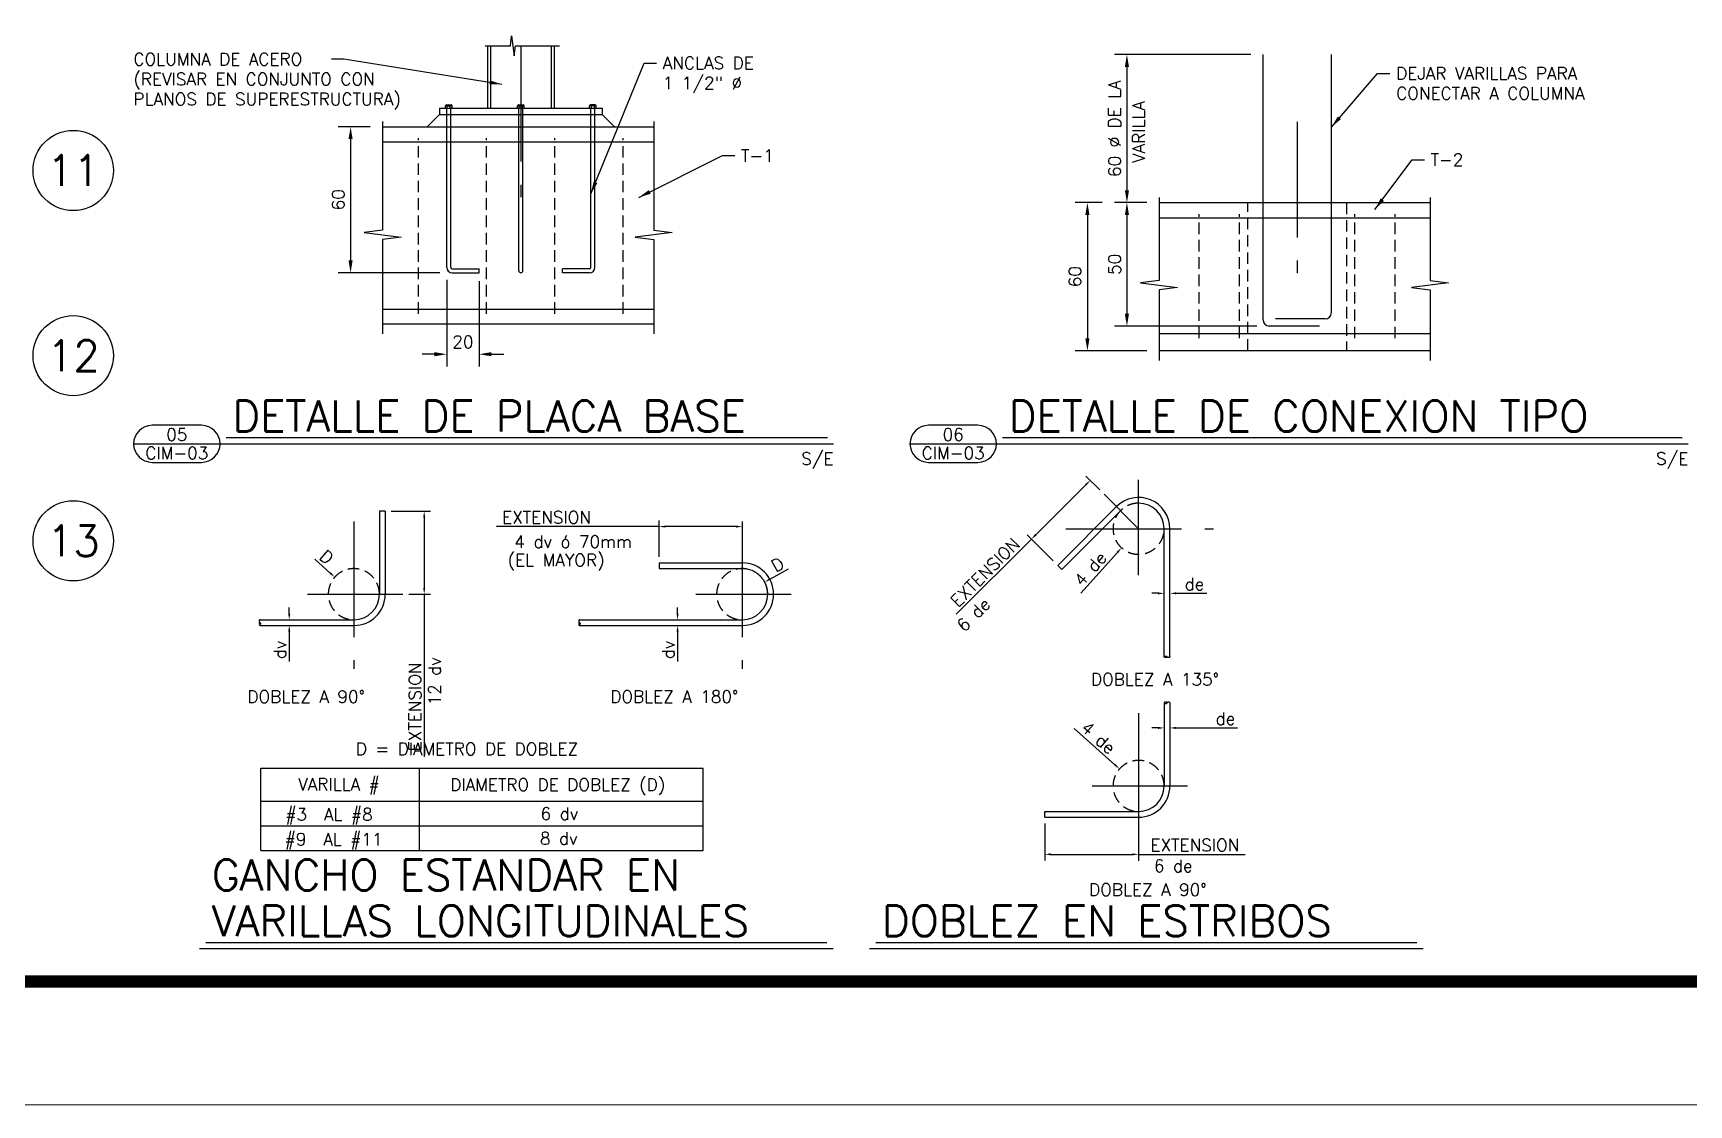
# Model space of a CAD drawing. Header units: inches. Extents: x 86960 to 403024, y -4000 to 57000.
# Drawn here: x 346501 to 373318, y -4000 to 13366 of the extents above; entities that cross this region are included whole.
import ezdxf
from ezdxf.enums import TextEntityAlignment as Align

# ---------------------------------------------------------------- set-up
doc = ezdxf.new("R2010")
doc.units = ezdxf.units.IN
doc.header["$LTSCALE"] = 1500
doc.header["$MEASUREMENT"] = 0
doc.linetypes.add('CENTER', pattern=[2, 1.25, -0.25, 0.25, -0.25])
doc.linetypes.add('HIDDEN2', pattern=[0.1875, 0.125, -0.0625])
doc.layers.get('Defpoints').update_dxf_attribs({"true_color": 0xffffff})
for name, color, linetype in [('1', 7, 'Continuous'), ('3', 3, 'Continuous'), ('4', 4, 'CENTER'), ('5', 7, 'Continuous'), ('6', 7, 'Continuous'), ('8', 1, 'Continuous')]:
    doc.layers.add(name, color=color, linetype=linetype)
doc.layers.add('cambios', color=242, linetype='Continuous', lineweight=60, true_color=0xe00631)
doc.styles.add('ROMANS', font='ROMANS.shx', dxfattribs={"height": 200})
doc.dimstyles.get("Standard").update_dxf_attribs({"dimtxt": 0.18, "dimasz": 0.18, "dimexe": 0.18, "dimexo": 0.0625, "dimgap": 0.09, "dimtad": 0, "dimtih": 1, "dimtoh": 1, "dimdec": 4, "dimzin": 0, "dimdsep": 46, "dimtxsty": 'Standard', "dimcen": 0.09, "dimadec": 0, "dimazin": 0, "dimtfac": 1, "dimtdec": 4, "dimtofl": 0, "dimtmove": 0, "dimatfit": 3, "dimfxl": 1, "dimtolj": 1, "dimtzin": 0, "dimarcsym": 0})

# ---------------------------------------------------------------- blocks, each defined once
blk = doc.blocks.new('*D163')
at = {"layer": '6', "color": 0, "lineweight": -2, "transparency": 16777216}
for p, q in [((364720, 2108), (364620, 2108)), ((364820, 2144), (364820, 2008)), ((364913, 2133), (364913, 2008)), ((365013, 2108), (366008, 2108))]:
    blk.add_line(p, q, dxfattribs=at)
at = {"layer": '6', "color": 0, "transparency": 16777216}
for points in [[(364720, 2125), (364720, 2091), (364820, 2108)], [(365013, 2125), (365013, 2091), (364913, 2108)]]:
    blk.add_solid(points, dxfattribs=at)
at = {"layer": 'Defpoints', "color": 0, "transparency": 16777216}
for p in [(364820, 2244), (364913, 2233), (364820, 2108)]:
    blk.add_point(p, dxfattribs=at)
at = {"layer": '6', "color": 0, "transparency": 16777216, "insert": (365810, 2258), "char_height": 200, "attachment_point": 5, "style": 'ROMANS'}
blk.add_mtext('\\A1;de', dxfattribs=at)
blk = doc.blocks.new('*D165')
at = {"layer": '6', "color": 0, "lineweight": -2, "transparency": 16777216}
for p, q in [((363775, 5966), (363551, 6190)), ((363551, 6049), (362740, 5238)), ((362670, 5167), (361451, 3949)), ((363024, 4813), (362599, 5238))]:
    blk.add_line(p, q, dxfattribs=at)
at = {"layer": '6', "color": 0, "transparency": 16777216}
for points in [[(363539, 6060), (363562, 6037), (363621, 6119)], [(362728, 5250), (362752, 5226), (362670, 5167)]]:
    blk.add_solid(points, dxfattribs=at)
at = {"layer": 'Defpoints', "color": 0, "transparency": 16777216}
for p in [(363845, 5896), (362670, 5167), (363095, 4742)]:
    blk.add_point(p, dxfattribs=at)
at = {"layer": '6', "color": 0, "transparency": 16777216, "insert": (361919, 4629), "char_height": 200, "attachment_point": 5, "rotation": 45, "style": 'ROMANS'}
blk.add_mtext('\\A1;EXTENSION', dxfattribs=at)
blk = doc.blocks.new('*D170')
at = {"layer": '6', "color": 0, "lineweight": -2, "transparency": 16777216}
for p, q in [((363362, 2101), (364022, 1511)), ((364405, 1168), (364406, 1168)), ((364405, 1168), (364405, 1168))]:
    blk.add_line(p, q, dxfattribs=at)
at = {"layer": '6', "color": 0, "transparency": 16777216}
blk.add_solid([(364033, 1523), (364011, 1498), (364097, 1444)], dxfattribs=at)
at = {"layer": 'Defpoints', "color": 0, "transparency": 16777216}
for p in [(364097, 1444), (364714, 892)]:
    blk.add_point(p, dxfattribs=at)
at = {"layer": '6', "color": 0, "transparency": 16777216, "insert": (363755, 1951), "char_height": 200, "attachment_point": 5, "rotation": 318.1875, "style": 'ROMANS'}
blk.add_mtext('\\A1;4 de', dxfattribs=at)
blk = doc.blocks.new('*D171')
at = {"layer": '6', "color": 0, "lineweight": -2, "transparency": 16777216}
for p, q in [((362886, 561), (362886, -41)), ((364405, 561), (364405, -41)), ((362986, 59), (364305, 59)), ((364405, 59), (366129, 59))]:
    blk.add_line(p, q, dxfattribs=at)
at = {"layer": '6', "color": 0, "transparency": 16777216}
for points in [[(362986, 76), (362986, 43), (362886, 59)], [(364305, 76), (364305, 43), (364405, 59)]]:
    blk.add_solid(points, dxfattribs=at)
at = {"layer": 'Defpoints', "color": 0, "transparency": 16777216}
for p in [(362886, 661), (364405, 661), (364405, 59)]:
    blk.add_point(p, dxfattribs=at)
at = {"layer": '6', "color": 0, "transparency": 16777216, "insert": (365317, 209), "char_height": 200, "attachment_point": 5, "style": 'ROMANS'}
blk.add_mtext('\\A1;EXTENSION', dxfattribs=at)
blk = doc.blocks.new('*D172')
at = {"layer": '6', "color": 0, "lineweight": -2, "transparency": 16777216}
for p, q in [((364405, 5335), (364406, 5335)), ((364405, 5335), (364405, 5335)), ((363472, 4292), (364063, 4952))]:
    blk.add_line(p, q, dxfattribs=at)
at = {"layer": '6', "color": 0, "transparency": 16777216}
blk.add_solid([(364050, 4963), (364075, 4941), (364129, 5027)], dxfattribs=at)
at = {"layer": 'Defpoints', "color": 0, "transparency": 16777216}
for p in [(364682, 5644), (364129, 5027)]:
    blk.add_point(p, dxfattribs=at)
at = {"layer": '6', "color": 0, "transparency": 16777216, "insert": (363622, 4685), "char_height": 200, "attachment_point": 5, "rotation": 48.1875, "style": 'ROMANS'}
blk.add_mtext('\\A1;4 de', dxfattribs=at)
blk = doc.blocks.new('*D173')
at = {"layer": '6', "color": 0, "lineweight": -2, "transparency": 16777216}
for p, q in [((364820, 4370), (364820, 4389)), ((364913, 4359), (364913, 4389)), ((364720, 4289), (364620, 4289)), ((365013, 4289), (365508, 4289))]:
    blk.add_line(p, q, dxfattribs=at)
at = {"layer": '6', "color": 0, "transparency": 16777216}
for points in [[(364720, 4305), (364720, 4272), (364820, 4289)], [(365013, 4305), (365013, 4272), (364913, 4289)]]:
    blk.add_solid(points, dxfattribs=at)
at = {"layer": 'Defpoints', "color": 0, "transparency": 16777216}
for p in [(364820, 4270), (364913, 4289), (364913, 4259)]:
    blk.add_point(p, dxfattribs=at)
at = {"layer": '6', "color": 0, "transparency": 16777216, "insert": (365310, 4439), "char_height": 200, "attachment_point": 5, "style": 'ROMANS'}
blk.add_mtext('\\A1;de', dxfattribs=at)
blk = doc.blocks.new('*D174')
at = {"layer": '6', "color": 0, "lineweight": -2, "transparency": 16777216}
for p, q in [((350649, 3961), (350649, 4061)), ((350720, 3768), (350749, 3768)), ((350731, 3861), (350749, 3861)), ((350649, 3668), (350649, 3182))]:
    blk.add_line(p, q, dxfattribs=at)
at = {"layer": '6', "color": 0, "transparency": 16777216}
for points in [[(350632, 3961), (350666, 3961), (350649, 3861)], [(350632, 3668), (350666, 3668), (350649, 3768)]]:
    blk.add_solid(points, dxfattribs=at)
at = {"layer": 'Defpoints', "color": 0, "transparency": 16777216}
for p in [(350620, 3768), (350631, 3861), (350649, 3768)]:
    blk.add_point(p, dxfattribs=at)
at = {"layer": '6', "color": 0, "transparency": 16777216, "insert": (350499, 3375), "char_height": 200, "attachment_point": 5, "rotation": 90, "style": 'ROMANS'}
blk.add_mtext('\\A1;dv', dxfattribs=at)
blk = doc.blocks.new('*D175')
at = {"layer": '6', "color": 0, "lineweight": -2, "transparency": 16777216}
for p, q in [((352299, 5621), (352935, 5621)), ((352835, 5521), (352835, 4375)), ((352584, 4275), (352935, 4275)), ((352835, 4275), (352835, 1640))]:
    blk.add_line(p, q, dxfattribs=at)
at = {"layer": '6', "color": 0, "transparency": 16777216}
for points in [[(352819, 5521), (352852, 5521), (352835, 5621)], [(352819, 4375), (352852, 4375), (352835, 4275)]]:
    blk.add_solid(points, dxfattribs=at)
at = {"layer": 'Defpoints', "color": 0, "transparency": 16777216}
for p in [(352199, 5621), (352835, 5621), (352484, 4275)]:
    blk.add_point(p, dxfattribs=at)
at = {"layer": '6', "color": 0, "transparency": 16777216, "insert": (352685, 2451), "char_height": 200, "attachment_point": 5, "rotation": 90, "style": 'ROMANS'}
blk.add_mtext('\\A1;EXTENSION', dxfattribs=at)
blk = doc.blocks.new('*D176')
at = {"layer": '6', "color": 0, "lineweight": -2, "transparency": 16777216}
for p, q in [((351064, 4840), (351313, 4618)), ((351696, 4275), (351696, 4275)), ((351696, 4275), (351696, 4275))]:
    blk.add_line(p, q, dxfattribs=at)
at = {"layer": '6', "color": 0, "transparency": 16777216}
blk.add_solid([(351324, 4630), (351301, 4606), (351387, 4551)], dxfattribs=at)
at = {"layer": 'Defpoints', "color": 0, "transparency": 16777216}
for p in [(351387, 4551), (352004, 3999)]:
    blk.add_point(p, dxfattribs=at)
at = {"layer": '6', "color": 0, "transparency": 16777216, "insert": (351251, 4874), "char_height": 200, "attachment_point": 5, "rotation": 318.1875, "style": 'ROMANS'}
blk.add_mtext('\\A1;D', dxfattribs=at)
blk = doc.blocks.new('*D177')
at = {"layer": '6', "color": 0, "lineweight": -2, "transparency": 16777216}
for p, q in [((358731, 4678), (358437, 4520)), ((357985, 4275), (357985, 4275)), ((357985, 4275), (357985, 4275))]:
    blk.add_line(p, q, dxfattribs=at)
at = {"layer": '6', "color": 0, "transparency": 16777216}
blk.add_solid([(358430, 4535), (358445, 4505), (358349, 4472)], dxfattribs=at)
at = {"layer": 'Defpoints', "color": 0, "transparency": 16777216}
for p in [(358349, 4472), (357621, 4078)]:
    blk.add_point(p, dxfattribs=at)
at = {"layer": '6', "color": 0, "transparency": 16777216, "insert": (358557, 4755), "char_height": 200, "attachment_point": 5, "rotation": 28.4055, "style": 'ROMANS'}
blk.add_mtext('\\A1;D', dxfattribs=at)
blk = doc.blocks.new('*D178')
at = {"layer": '6', "color": 0, "lineweight": -2, "transparency": 16777216}
for p, q in [((356639, 5371), (354004, 5371)), ((356639, 4883), (356639, 5471)), ((357885, 5371), (356739, 5371)), ((357985, 5354), (357985, 5271))]:
    blk.add_line(p, q, dxfattribs=at)
at = {"layer": '6', "color": 0, "transparency": 16777216}
for points in [[(356739, 5387), (356739, 5354), (356639, 5371)], [(357885, 5387), (357885, 5354), (357985, 5371)]]:
    blk.add_solid(points, dxfattribs=at)
at = {"layer": 'Defpoints', "color": 0, "transparency": 16777216}
for p in [(357985, 5454), (357985, 5371), (356639, 4783)]:
    blk.add_point(p, dxfattribs=at)
at = {"layer": '6', "color": 0, "transparency": 16777216, "insert": (354816, 5521), "char_height": 200, "attachment_point": 5, "style": 'ROMANS'}
blk.add_mtext('\\A1;EXTENSION', dxfattribs=at)
blk = doc.blocks.new('*D179')
at = {"layer": '6', "color": 0, "lineweight": -2, "transparency": 16777216}
for p, q in [((356939, 3961), (356939, 4061)), ((357009, 3768), (357039, 3768)), ((357020, 3861), (357039, 3861)), ((356939, 3668), (356939, 3182))]:
    blk.add_line(p, q, dxfattribs=at)
at = {"layer": '6', "color": 0, "transparency": 16777216}
for points in [[(356922, 3961), (356955, 3961), (356939, 3861)], [(356922, 3668), (356955, 3668), (356939, 3768)]]:
    blk.add_solid(points, dxfattribs=at)
at = {"layer": 'Defpoints', "color": 0, "transparency": 16777216}
for p in [(356909, 3768), (356920, 3861), (356939, 3768)]:
    blk.add_point(p, dxfattribs=at)
at = {"layer": '6', "color": 0, "transparency": 16777216, "insert": (356789, 3375), "char_height": 200, "attachment_point": 5, "rotation": 90, "style": 'ROMANS'}
blk.add_mtext('\\A1;dv', dxfattribs=at)
blk = doc.blocks.new('*D319')
at = {"layer": '5', "color": 0, "lineweight": -2, "transparency": 16777216}
for p, q in [((353200, 9370), (353200, 7963)), ((353725, 9349), (353725, 7963)), ((353000, 8163), (352800, 8163)), ((353925, 8163), (354125, 8163))]:
    blk.add_line(p, q, dxfattribs=at)
at = {"layer": '5', "color": 0, "transparency": 16777216}
for points in [[(353000, 8197), (353000, 8130), (353200, 8163)], [(353925, 8197), (353925, 8130), (353725, 8163)]]:
    blk.add_solid(points, dxfattribs=at)
at = {"layer": 'Defpoints', "color": 0, "transparency": 16777216}
for p in [(353200, 9570), (353725, 9549), (353725, 8163)]:
    blk.add_point(p, dxfattribs=at)
at = {"layer": '5', "color": 0, "transparency": 16777216, "insert": (353462, 8363), "char_height": 200, "attachment_point": 5, "style": 'ROMANS'}
blk.add_mtext('\\A1;20', dxfattribs=at)
blk = doc.blocks.new('*D320')
at = {"layer": '5', "color": 0, "lineweight": -2, "transparency": 16777216}
for p, q in [((351962, 11849), (351443, 11849)), ((351643, 11649), (351643, 9683)), ((353087, 9483), (351443, 9483))]:
    blk.add_line(p, q, dxfattribs=at)
at = {"layer": '5', "color": 0, "transparency": 16777216}
for points in [[(351609, 11649), (351676, 11649), (351643, 11849)], [(351609, 9683), (351676, 9683), (351643, 9483)]]:
    blk.add_solid(points, dxfattribs=at)
at = {"layer": 'Defpoints', "color": 0, "transparency": 16777216}
for p in [(352162, 11849), (351643, 9483), (353287, 9483)]:
    blk.add_point(p, dxfattribs=at)
at = {"layer": '5', "color": 0, "transparency": 16777216, "insert": (351443, 10666), "char_height": 200, "attachment_point": 5, "rotation": 90, "style": 'ROMANS'}
blk.add_mtext('\\A1;60', dxfattribs=at)
blk = doc.blocks.new('*D286')
at = {"layer": '5', "color": 0, "lineweight": -2, "transparency": 16777216}
for p, q in [((364536, 10619), (364016, 10619)), ((364216, 10419), (364216, 8819)), ((366321, 8619), (364016, 8619))]:
    blk.add_line(p, q, dxfattribs=at)
at = {"layer": '5', "color": 0, "transparency": 16777216}
for points in [[(364183, 10419), (364250, 10419), (364216, 10619)], [(364183, 8819), (364250, 8819), (364216, 8619)]]:
    blk.add_solid(points, dxfattribs=at)
at = {"layer": 'Defpoints', "color": 0, "transparency": 16777216}
for p in [(364736, 10619), (364216, 8619), (366521, 8619)]:
    blk.add_point(p, dxfattribs=at)
at = {"layer": '5', "color": 0, "transparency": 16777216, "insert": (364016, 9619), "char_height": 200, "attachment_point": 5, "rotation": 90, "style": 'ROMANS'}
blk.add_mtext('\\A1;50', dxfattribs=at)
blk = doc.blocks.new('*D287')
at = {"layer": '5', "color": 0, "lineweight": -2, "transparency": 16777216}
for p, q in [((366221, 13019), (364016, 13019)), ((364216, 12819), (364216, 10819)), ((364536, 10619), (364016, 10619))]:
    blk.add_line(p, q, dxfattribs=at)
at = {"layer": '5', "color": 0, "transparency": 16777216}
for points in [[(364183, 12819), (364250, 12819), (364216, 13019)], [(364183, 10819), (364250, 10819), (364216, 10619)]]:
    blk.add_solid(points, dxfattribs=at)
at = {"layer": 'Defpoints', "color": 0, "transparency": 16777216}
for p in [(366421, 13019), (364216, 10619), (364736, 10619)]:
    blk.add_point(p, dxfattribs=at)
at = {"layer": '5', "color": 0, "transparency": 16777216, "insert": (364016, 11819), "char_height": 200, "attachment_point": 5, "rotation": 90, "style": 'ROMANS'}
blk.add_mtext('\\A1;60 %%C DE LA', dxfattribs=at)
blk = doc.blocks.new('*D321')
at = {"color": 0, "lineweight": -2, "transparency": 16777216}
for p, q in [((363816, 10619), (363376, 10619)), ((363576, 10419), (363576, 8419)), ((364536, 8219), (363376, 8219))]:
    blk.add_line(p, q, dxfattribs=at)
at = {"color": 0, "transparency": 16777216}
for points in [[(363543, 10419), (363610, 10419), (363576, 10619)], [(363543, 8419), (363610, 8419), (363576, 8219)]]:
    blk.add_solid(points, dxfattribs=at)
at = {"layer": 'Defpoints', "color": 0, "transparency": 16777216}
for p in [(364016, 10619), (363576, 8219), (364736, 8219)]:
    blk.add_point(p, dxfattribs=at)
at = {"color": 0, "transparency": 16777216, "insert": (363376, 9419), "char_height": 200, "attachment_point": 5, "rotation": 90, "style": 'ROMANS'}
blk.add_mtext('\\A1;60', dxfattribs=at)

msp = doc.modelspace()

# ---------------------------------------------------------------- linework, layer by layer
at = {"const_width": 198}
msp.add_lwpolyline([(314024.05, -1999.97), (401024.05, -1999.97), (401024.05, 55000.03), (314024.05, 55000.03)], close=True, dxfattribs=at)
at = {"layer": '1'}
for p, q in [((349228.96, 7011.39), (348428.96, 7011.39)), ((361802.88, 7011.39), (361002.88, 7011.39)), ((348128.96, 6711.39), (349528.96, 6711.39)), ((360702.88, 6711.39), (362102.88, 6711.39)), ((348428.96, 6411.39), (349228.96, 6411.39)), ((361002.88, 6411.39), (361802.88, 6411.39))]:
    msp.add_line(p, q, dxfattribs=at)
for centre, start, end in [((348428.96, 6711.39), 90, 270), ((349228.96, 6711.39), 270, 90), ((361002.88, 6711.39), 90, 270), ((361802.88, 6711.39), 270, 90)]:
    msp.add_arc(centre, 300, start, end, dxfattribs=at)
at = {"layer": '3'}
for p, q in [((353083.18, 12149.04), (355716.75, 12149.04)), ((353083.18, 12149.04), (353083.18, 12049.04)), ((355716.75, 12149.04), (355716.75, 12049.04)), ((352161.93, 11849.04), (356552.01, 11849.04)), ((352883.18, 11849.04), (353083.18, 12049.04)), ((353083.18, 12049.04), (355716.75, 12049.04)), ((355916.75, 11849.04), (355716.75, 12049.04)), ((364735.85, 10619.11), (369125.93, 10619.11)), ((352161.93, 10171.64), (351863.07, 10134.29)), ((351863.07, 10134.29), (352460.79, 10059.57)), ((352460.79, 10059.57), (352161.93, 10022.21)), ((356850.87, 10134.29), (356253.15, 10059.57)), ((356253.15, 10059.57), (356552.01, 10022.21)), ((356552.01, 10171.64), (356850.87, 10134.29)), ((364735.85, 9357.91), (364436.99, 9320.55)), ((364436.99, 9320.55), (365034.71, 9245.83)), ((365034.71, 9245.83), (364735.85, 9208.48)), ((369424.79, 9320.55), (368827.07, 9245.83)), ((368827.07, 9245.83), (369125.93, 9208.48)), ((369125.93, 9357.91), (369424.79, 9320.55)), ((356552.01, 8649.04), (352161.93, 8649.04)), ((369125.93, 8219.11), (364735.85, 8219.11))]:
    msp.add_line(p, q, dxfattribs=at)
for points in [[(352161.93, 11931.67), (352161.93, 10171.64)], [(356552.01, 11931.67), (356552.01, 10171.64)], [(364735.85, 10701.74), (364735.85, 9357.91)], [(369125.93, 10701.74), (369125.93, 9357.91)], [(352161.93, 10022.21), (352161.93, 8491.3)], [(356552.01, 10022.21), (356552.01, 8491.3)], [(364735.85, 9208.48), (364735.85, 8061.37)], [(369125.93, 9208.48), (369125.93, 8061.37)]]:
    msp.add_lwpolyline(points, dxfattribs=at)
at = {"layer": '3', "color": 7, "linetype": 'HIDDEN2'}
msp.add_lwpolyline([(367773.89, 10619.11), (367773.89, 8219.11), (366173.89, 8219.11), (366173.89, 10619.11), (367773.89, 10619.11)], dxfattribs=at)
at = {"layer": '4'}
for p, q in [((354399.97, 13160.17), (354399.97, 10705.73)), ((366973.89, 11930.24), (366973.89, 9475.8)), ((364405.43, 4583.49), (364405.43, 6127.54)), ((351695.73, 5454.03), (351695.73, 3063.44)), ((357985.24, 5454.03), (357985.24, 3063.44)), ((363226.71, 5335.33), (365617.29, 5335.33)), ((350943.89, 4275.3), (352487.94, 4275.3)), ((357233.39, 4275.3), (358777.45, 4275.3)), ((364405.43, 2346.79), (364405.43, -43.79)), ((363653.59, 1168.07), (365197.64, 1168.07))]:
    msp.add_line(p, q, dxfattribs=at)
at = {"layer": '4', "color": 2, "linetype": 'Continuous'}
for centre in [(347151.21, 11140.11), (347151.21, 8140.11), (347151.21, 5140.11)]:
    msp.add_circle(centre, 650, dxfattribs=at)
at = {"layer": '6'}
for p, q in [((351532.59, 12946.06), (351332.59, 12946.06)), ((356398.7, 12881.21), (356598.7, 12881.21)), ((368276.58, 12713.77), (368476.58, 12713.77)), ((357666.59, 11381.64), (357866.59, 11381.64)), ((368833.69, 11314.15), (369033.69, 11314.15)), ((349528.96, 6711.39), (359465.13, 6711.39)), ((362102.88, 6711.39), (373308.26, 6711.39)), ((364405.43, 5335.33), (363845.25, 5895.51)), ((350191.08, 523.55), (357350.81, 523.55)), ((349196.08, -1467.57), (359458.69, -1467.57)), ((360049.14, -1467.57), (369013.99, -1467.57))]:
    msp.add_line(p, q, dxfattribs=at)
at = {"layer": '6', "color": 2}
for p, q in [((349628.96, 6811.39), (359365.13, 6811.39)), ((362202.88, 6811.39), (373208.26, 6811.39)), ((349296.08, -1367.57), (359358.69, -1367.57)), ((360149.14, -1367.57), (368913.99, -1367.57))]:
    msp.add_line(p, q, dxfattribs=at)
at = {"layer": '6', "color": 3}
for p, q in [((350191.08, 1456.88), (357350.81, 1456.88)), ((350191.08, 123.55), (350191.08, 1456.88)), ((352759.11, 123.55), (352759.11, 1456.88)), ((357350.81, 123.55), (357350.81, 1456.88)), ((350191.08, 923.55), (357350.81, 923.55)), ((350191.08, 123.55), (357350.81, 123.55))]:
    msp.add_line(p, q, dxfattribs=at)
at = {"layer": '8'}
for p, q in [((353859.48, 13160.17), (353859.48, 12149.04)), ((353909.48, 13160.17), (353909.48, 12149.04)), ((354890.46, 13160.17), (354890.46, 12149.04)), ((354940.46, 13160.17), (354940.46, 12149.04)), ((353180.68, 12190.43), (353285.68, 12190.43)), ((353180.68, 12149.04), (353180.68, 12190.43)), ((353193.98, 12201.54), (353272.39, 12201.54)), ((353199.93, 9570.04), (353199.93, 12149.04)), ((353208.68, 12149.04), (353208.68, 12190.43)), ((353257.68, 12149.04), (353257.68, 12190.43)), ((353266.43, 9570.04), (353266.43, 12149.04)), ((353285.68, 12149.04), (353285.68, 12190.43)), ((354347.47, 12149.04), (354347.47, 12190.43)), ((354347.47, 12190.43), (354452.47, 12190.43)), ((354360.77, 12201.54), (354439.17, 12201.54)), ((354366.72, 9515.79), (354366.72, 12149.04)), ((354375.47, 12149.04), (354375.47, 12190.43)), ((354424.47, 12149.04), (354424.47, 12190.43)), ((354433.22, 9515.79), (354433.22, 12149.04)), ((354452.47, 12149.04), (354452.47, 12190.43)), ((355514.25, 12149.04), (355514.25, 12190.43)), ((355619.25, 12190.43), (355514.25, 12190.43)), ((355605.96, 12201.54), (355527.55, 12201.54)), ((355533.5, 9570.04), (355533.5, 12149.04)), ((355542.25, 12149.04), (355542.25, 12190.43)), ((355591.25, 12149.04), (355591.25, 12190.43)), ((355600, 9570.04), (355600, 12149.04)), ((355619.25, 12149.04), (355619.25, 12190.43)), ((353287.43, 9549.04), (353724.93, 9549.04)), ((353287.43, 9482.54), (353724.93, 9482.54)), ((353724.93, 9482.54), (353724.93, 9549.04)), ((355075, 9482.54), (355075, 9549.04)), ((355512.5, 9549.04), (355075, 9549.04)), ((355512.5, 9482.54), (355075, 9482.54))]:
    msp.add_line(p, q, dxfattribs=at)
at = {"layer": '8', "color": 5}
for p, q in [((366420.64, 8719.11), (366420.64, 13019.11)), ((367527.15, 8836.62), (367527.15, 13019.11)), ((352161.93, 11602.74), (356552.01, 11602.74)), ((364735.85, 10372.81), (369125.93, 10372.81)), ((352161.93, 8894.45), (356552.01, 8894.45)), ((367335.81, 8619.11), (366520.64, 8619.11)), ((367427.15, 8736.62), (366622.12, 8736.62)), ((364735.85, 8498.02), (369125.93, 8498.02))]:
    msp.add_line(p, q, dxfattribs=at)
at = {"layer": '8', "color": 5, "linetype": 'HIDDEN2'}
for p, q in [((352740.19, 8817.66), (352740.19, 11661.89)), ((353846.71, 8817.66), (353846.71, 11661.89)), ((354953.23, 8817.66), (354953.23, 11661.89)), ((356059.74, 8817.66), (356059.74, 11661.89)), ((365385.56, 8421.24), (365385.56, 10431.96)), ((366038.77, 8421.24), (366038.77, 10431.96)), ((367909.02, 8421.24), (367909.02, 10431.96)), ((368562.22, 8421.24), (368562.22, 10431.96))]:
    msp.add_line(p, q, dxfattribs=at)
at = {"layer": '8', "color": 1}
for p, q in [((363094.72, 4742.25), (364046.61, 5694.15)), ((352109.84, 5621.49), (352109.84, 4275.3)), ((352203.18, 5621.49), (352109.84, 5621.49)), ((352203.18, 5621.49), (352203.18, 4275.3)), ((363160.71, 4676.26), (364112.61, 5628.15)), ((364819.55, 3259.79), (364819.55, 5335.33)), ((364912.88, 3259.79), (364912.88, 5335.33)), ((356639.37, 4782.75), (357985.24, 4782.75)), ((356639.37, 4782.75), (356639.37, 4689.42)), ((356639.37, 4689.42), (357985.24, 4689.42)), ((363094.72, 4742.25), (363160.71, 4676.26)), ((350176.05, 3861.19), (351695.73, 3861.19)), ((350176.05, 3767.86), (351695.73, 3767.86)), ((355351.07, 3861.19), (357985.24, 3861.19)), ((355351.07, 3767.86), (357985.24, 3767.86)), ((364819.55, 2514.25), (364819.55, 1168.07)), ((364912.88, 2514.25), (364912.88, 1168.07)), ((362885.75, 753.95), (364405.43, 753.95)), ((362885.75, 660.62), (362885.75, 753.95)), ((362885.75, 660.62), (364405.43, 660.62))]:
    msp.add_line(p, q, dxfattribs=at)
at = {"layer": '8'}
msp.add_lwpolyline([(353824.17, 13160.17), (354230.1, 13160.17), (354250.51, 13323.49), (354291.34, 12996.85), (354311.76, 13160.17), (355023.78, 13160.17)], dxfattribs=at)
for centre, radius, start, end in [((353194.68, 12187.19), 14.37, 13.021623, 166.978377), ((353233.18, 12168.98), 32.56, 41.196649, 138.803351), ((353271.68, 12187.19), 14.37, 13.021623, 166.978377), ((354361.47, 12187.19), 14.37, 13.021623, 166.978377), ((354399.97, 12168.98), 32.56, 41.196649, 138.803351), ((354438.47, 12187.19), 14.37, 13.021623, 166.978377), ((355528.25, 12187.19), 14.37, 13.021623, 166.978377), ((355566.75, 12168.98), 32.56, 41.196649, 138.803351), ((355605.25, 12187.19), 14.37, 13.021623, 166.978377), ((353287.43, 9570.04), 87.5, 180, 270), ((353287.43, 9570.04), 21, 180, 270), ((354399.97, 9515.79), 33.25, 180, 0), ((355512.5, 9570.04), 87.5, 270, 0), ((355512.5, 9570.04), 21, 270, 0)]:
    msp.add_arc(centre, radius, start, end, dxfattribs=at)
at = {"layer": '8', "color": 5}
for centre, start, end in [((366520.64, 8719.11), 180, 270), ((367427.15, 8836.62), 270, 0)]:
    msp.add_arc(centre, 100, start, end, dxfattribs=at)
at = {"layer": '8', "color": 7, "linetype": 'HIDDEN2'}
for centre, start, end in [((364405.43, 5335.33), 90, 0), ((351695.73, 4275.3), 0, 270), ((357985.24, 4275.3), 0, 270), ((364405.43, 1168.07), 0, 270)]:
    msp.add_arc(centre, 414.11, start, end, dxfattribs=at)
at = {"layer": '8', "color": 1}
for centre, radius, start, end in [((364405.43, 5335.33), 507.45, 0, 135), ((364405.43, 5335.33), 414.11, 0, 90), ((357985.24, 4275.3), 507.45, 0, 90), ((357985.24, 4275.3), 414.11, 0, 90), ((351695.73, 4275.3), 507.45, 270, 0), ((351695.73, 4275.3), 414.11, 270, 0), ((357985.24, 4275.3), 507.45, 270, 0), ((357985.24, 4275.3), 414.11, 270, 0), ((364405.43, 1168.07), 507.45, 270, 0), ((364405.43, 1168.07), 414.11, 270, 0)]:
    msp.add_arc(centre, radius, start, end, dxfattribs=at)
for centre, major_axis in [((350176.05, 3837.86), (0, -23.33)), ((355351.07, 3837.86), (0, -23.33)), ((364889.55, 2514.25), (-23.33, 0))]:
    msp.add_ellipse(centre, major_axis=major_axis, ratio=0.55925439, start_param=3.14159265, end_param=6.28318531, dxfattribs=at)
at = {"layer": '8', "color": 1, "extrusion": (0, 0, -1)}
for centre, major_axis in [((350176.05, 3791.19), (0, 23.33)), ((355351.07, 3791.19), (0, 23.33)), ((364842.88, 2514.25), (23.33, 0))]:
    msp.add_ellipse(centre, major_axis=major_axis, ratio=0.55925439, dxfattribs=at)
at = {"layer": '8', "color": 1}
msp.add_ellipse((364842.88, 3259.79), major_axis=(23.33, 0), ratio=0.55925439, dxfattribs=at)
at = {"layer": '8', "color": 1, "extrusion": (0, 0, -1)}
msp.add_ellipse((364889.55, 3259.79), major_axis=(-23.33, 0), ratio=0.55925439, start_param=3.14159265, end_param=6.28318531, dxfattribs=at)
at = {"layer": 'cambios', "color": 7, "lineweight": 5}
msp.add_lwpolyline([(312024.05, 57000.03), (403024.05, 57000.03), (403024.05, -3999.97), (312024.05, -3999.97)], close=True, dxfattribs=at)

# ---------------------------------------------------------------- texts
at = {"style": 'ROMANS'}
msp.add_text('VARILLA', height=200, rotation=90, dxfattribs=at).set_placement((364508.86, 11265.26))
at = {"layer": '1', "style": 'ROMANS'}
for s, p in [('05', (348828.96, 6861.39)), ('06', (361402.88, 6861.39)), ('CIM-03', (348828.96, 6561.39)), ('CIM-03', (361402.88, 6561.39))]:
    msp.add_text(s, height=200, dxfattribs=at).set_placement(p, align=Align.MIDDLE)
at = {"layer": '4', "color": 2, "style": 'ROMANS'}
for s, p in [('11', (347151.21, 11140.11)), ('12', (347151.21, 8140.11)), ('13', (347151.21, 5140.11))]:
    msp.add_text(s, height=500, dxfattribs=at).set_placement(p, align=Align.MIDDLE)
at = {"layer": '6', "style": 'ROMANS'}
for s, p in [('COLUMNA DE ACERO', (348126.05, 12843.89)), ('ANCLAS DE', (356698.7, 12781.21)), ('(REVISAR EN CONJUNTO CON', (348126.05, 12520.08)), ('1 1/2" %%C', (356698.7, 12457.4)), ('DEJAR VARILLAS PARA', (368576.58, 12613.77)), ('PLANOS DE SUPERESTRUCTURA)', (348126.05, 12196.27)), ('CONECTAR A COLUMNA', (368576.58, 12289.96)), ('T-1', (357966.59, 11281.64)), ('T-2', (369133.69, 11214.15)), ('4 dv ó 70mm', (354295.91, 5026.6)), ('(EL MAYOR)', (354186.63, 4726.44)), ('DOBLEZ A 135%%D', (363634.11, 2794.65)), ('DOBLEZ A 90%%D', (349972.21, 2515.49)), ('DOBLEZ A 180%%D', (355849.26, 2515.49)), ('D = DIAMETRO DE DOBLEZ', (351727.57, 1668.94)), ('VARILLA #', (350794.56, 1095.05)), ('DIAMETRO DE DOBLEZ (D)', (353257.06, 1088.25)), ('#3  AL #8', (350586.27, 607.32)), ('6 dv', (354719.22, 619.47)), ('#9  AL #11', (350575.41, 204.88)), ('8 dv', (354709.7, 217.03)), ('6 de', (364653, -227.55)), ('DOBLEZ A 90%%D', (363603.67, -612.73))]:
    msp.add_text(s, height=200, dxfattribs=at).set_placement(p)
at = {"layer": '6', "color": 2, "style": 'ROMANS'}
for s, p in [('DETALLE DE PLACA BASE', (349728.96, 6911.39)), ('DETALLE DE CONEXION TIPO', (362302.88, 6911.39)), ('GANCHO ESTANDAR EN', (349396.08, -524.62)), ('VARILLAS LONGITUDINALES', (349396.08, -1267.57)), ('DOBLEZ EN ESTRIBOS', (360249.14, -1267.57))]:
    msp.add_text(s, height=500, dxfattribs=at).set_placement(p)
at = {"layer": '6', "style": 'ROMANS'}
for p in [(359465.13, 6311.39), (373308.26, 6311.39)]:
    msp.add_text('S/E', height=200, dxfattribs=at).set_placement(p, align=Align.BOTTOM_RIGHT)
for s, rotation, p in [('6 de', 45, (361581.92, 3649.76)), ('12 dv', 90, (353102.22, 2473.28))]:
    msp.add_text(s, height=200, rotation=rotation, dxfattribs=at).set_placement(p)

# ---------------------------------------------------------------- dimensions: what is measured, and where the dimension line sits
dim = msp.add_linear_dim(base=(363576.41, 8219.11), p1=(364016.49, 10619.11), p2=(364735.85, 8219.11), angle=90, text='60', dimstyle='Standard', override={"dimtxt": 200, "dimasz": 200, "dimexe": 200, "dimexo": 200, "dimgap": 100, "dimtad": 1, "dimtih": 0, "dimtoh": 0, "dimdec": 0, "dimlfac": 0.05, "dimzin": 12, "dimtxsty": 'ROMANS', "dimaunit": 1, "dimadec": 3, "dimazin": 3, "dimtdec": 1})
dim.commit()
dim.dimension.update_dxf_attribs({"geometry": '*D321', "text_midpoint": (363376.41, 9419.11)})
at = {"layer": '5'}
for base, p1, p2, text, picture, middle in [((364216.49, 10619.11), (366420.64, 13019.11), (364735.85, 10619.11), '60 %%C DE LA', '*D287', (364016.49, 11819.11)), ((351642.57, 9482.54), (352161.93, 11849.04), (353287.43, 9482.54), '60', '*D320', (351442.57, 10665.79)), ((364216.49, 8619.11), (364735.85, 10619.11), (366520.64, 8619.11), '50', '*D286', (364016.49, 9619.11))]:
    dim = msp.add_linear_dim(base=base, p1=p1, p2=p2, angle=90, text=text, dimstyle='Standard', override={"dimtxt": 200, "dimasz": 200, "dimexe": 200, "dimexo": 200, "dimgap": 100, "dimtad": 1, "dimtih": 0, "dimtoh": 0, "dimdec": 0, "dimlfac": 0.05, "dimzin": 12, "dimtxsty": 'ROMANS', "dimaunit": 1, "dimadec": 3, "dimazin": 3, "dimtdec": 1}, dxfattribs=at)
    dim.commit()
    dim.dimension.update_dxf_attribs({"geometry": picture, "text_midpoint": middle})
dim = msp.add_linear_dim(base=(353724.93, 8163.5), p1=(353199.93, 9570.04), p2=(353724.93, 9549.04), text='20', dimstyle='Standard', override={"dimtxt": 200, "dimasz": 200, "dimexe": 200, "dimexo": 200, "dimgap": 100, "dimtad": 1, "dimtih": 0, "dimtoh": 0, "dimdec": 0, "dimlfac": 0.05, "dimzin": 12, "dimtxsty": 'ROMANS', "dimaunit": 1, "dimadec": 3, "dimazin": 3, "dimtdec": 1}, dxfattribs=at)
dim.commit()
dim.dimension.update_dxf_attribs({"geometry": '*D319', "text_midpoint": (353462.43, 8363.5)})
at = {"layer": '6'}
for base, p1, p2, angle, text, picture, middle in [((362669.51, 5167.46), (363845.25, 5895.51), (363094.72, 4742.25), 225, 'EXTENSION', '*D165', (361918.63, 4628.71)), ((364912.88, 4288.6), (364819.55, 4270.31), (364912.88, 4259.33), 180, 'de', '*D173', (365310.5, 4438.6)), ((350649, 3767.86), (350630.71, 3861.19), (350619.73, 3767.86), 90, 'dv', '*D174', (350499, 3375)), ((356938.51, 3767.86), (356920.22, 3861.19), (356909.24, 3767.86), 90, 'dv', '*D179', (356788.51, 3375))]:
    dim = msp.add_linear_dim(base=base, p1=p1, p2=p2, angle=angle, text=text, dimstyle='Standard', override={"dimtxt": 100, "dimasz": 100, "dimexe": 100, "dimexo": 100, "dimgap": 50, "dimtad": 1, "dimtih": 0, "dimtoh": 0, "dimdec": 1, "dimlfac": 0.1, "dimzin": 12, "dimtxsty": 'ROMANS', "dimtdec": 1}, dxfattribs=at)
    dim.commit()
    dim.dimension.update_dxf_attribs({"geometry": picture, "text_midpoint": middle})
for base, p1, p2, text, picture, middle in [((357985.24, 5370.76), (356639.37, 4782.75), (357985.24, 5454.03), 'EXTENSION', '*D178', (354815.56, 5370.76)), ((364819.55, 2108.08), (364912.88, 2233.09), (364819.55, 2244.06), 'de', '*D163', (365810.5, 2108.08))]:
    dim = msp.add_linear_dim(base=base, p1=p1, p2=p2, text=text, dimstyle='Standard', override={"dimtxt": 100, "dimasz": 100, "dimexe": 100, "dimexo": 100, "dimgap": 50, "dimtad": 1, "dimtih": 0, "dimtoh": 0, "dimdec": 1, "dimlfac": 0.1, "dimzin": 12, "dimtxsty": 'ROMANS', "dimtdec": 1}, dxfattribs=at)
    dim.commit()
    dim.dimension.update_dxf_attribs({"geometry": picture, "text_midpoint": middle, "dimtype": 160})
for p1, p2, text, picture, middle in [((364681.52, 5643.98), (364129.34, 5026.68), '4 de', '*D172', (363622.29, 4684.81)), ((352004.38, 3999.22), (351387.08, 4551.39), 'D', '*D176', (351251.06, 4874.31)), ((357620.98, 4078.31), (358349.49, 4472.3), 'D', '*D177', (358556.68, 4754.88)), ((364714.08, 891.98), (364096.78, 1444.15), '4 de', '*D170', (363754.91, 1951.21))]:
    dim = msp.add_diameter_dim_2p(p1=p1, p2=p2, text=text, dimstyle='Standard', override={"dimtxt": 100, "dimasz": 100, "dimexe": 100, "dimexo": 100, "dimgap": 50, "dimtad": 1, "dimtih": 0, "dimtoh": 0, "dimdec": 1, "dimlfac": 0.1, "dimzin": 12, "dimtxsty": 'ROMANS', "dimtdec": 1}, dxfattribs=at)
    dim.commit()
    dim.dimension.update_dxf_attribs({"geometry": picture, "text_midpoint": middle})
dim = msp.add_linear_dim(base=(352835.45, 5621.49), p1=(352483.94, 4275.3), p2=(352199.18, 5621.49), angle=90, text='EXTENSION', dimstyle='Standard', override={"dimtxt": 100, "dimasz": 100, "dimexe": 100, "dimexo": 100, "dimgap": 50, "dimtad": 1, "dimtih": 0, "dimtoh": 0, "dimdec": 1, "dimlfac": 0.1, "dimzin": 12, "dimtxsty": 'ROMANS', "dimtdec": 1}, dxfattribs=at)
dim.commit()
dim.dimension.update_dxf_attribs({"geometry": '*D175', "text_midpoint": (352835.45, 2451.49), "dimtype": 160})
dim = msp.add_linear_dim(base=(364405.43, 59.29), p1=(362885.75, 660.62), p2=(364405.43, 660.62), text='EXTENSION', dimstyle='Standard', override={"dimtxt": 100, "dimasz": 100, "dimexe": 100, "dimexo": 100, "dimgap": 50, "dimtad": 1, "dimtih": 0, "dimtoh": 0, "dimdec": 1, "dimlfac": 0.1, "dimzin": 12, "dimtxsty": 'ROMANS', "dimtdec": 1}, dxfattribs=at)
dim.commit()
dim.dimension.update_dxf_attribs({"geometry": '*D171', "text_midpoint": (365317.34, 209.29)})

# ---------------------------------------------------------------- leaders
for points in [[(354093.94, 12535.19), (351532.59, 12946.06)], [(355533.5, 10762.4), (356398.7, 12881.21)], [(367527.15, 11842.75), (368276.58, 12713.77)], [(356308.87, 10703.3), (357666.59, 11381.64)], [(368232.59, 10507.04), (368833.69, 11314.15)]]:
    msp.add_leader(points, dimstyle='Standard', override={"dimtxt": 200, "dimasz": 200, "dimexe": 200, "dimexo": 200, "dimgap": 100, "dimtad": 1, "dimtih": 0, "dimtoh": 0, "dimdec": 0, "dimlfac": 0.05, "dimzin": 12, "dimtxsty": 'ROMANS', "dimaunit": 1, "dimadec": 3, "dimazin": 3, "dimtdec": 1}, dxfattribs=at)

doc.saveas('drawing.dxf')
